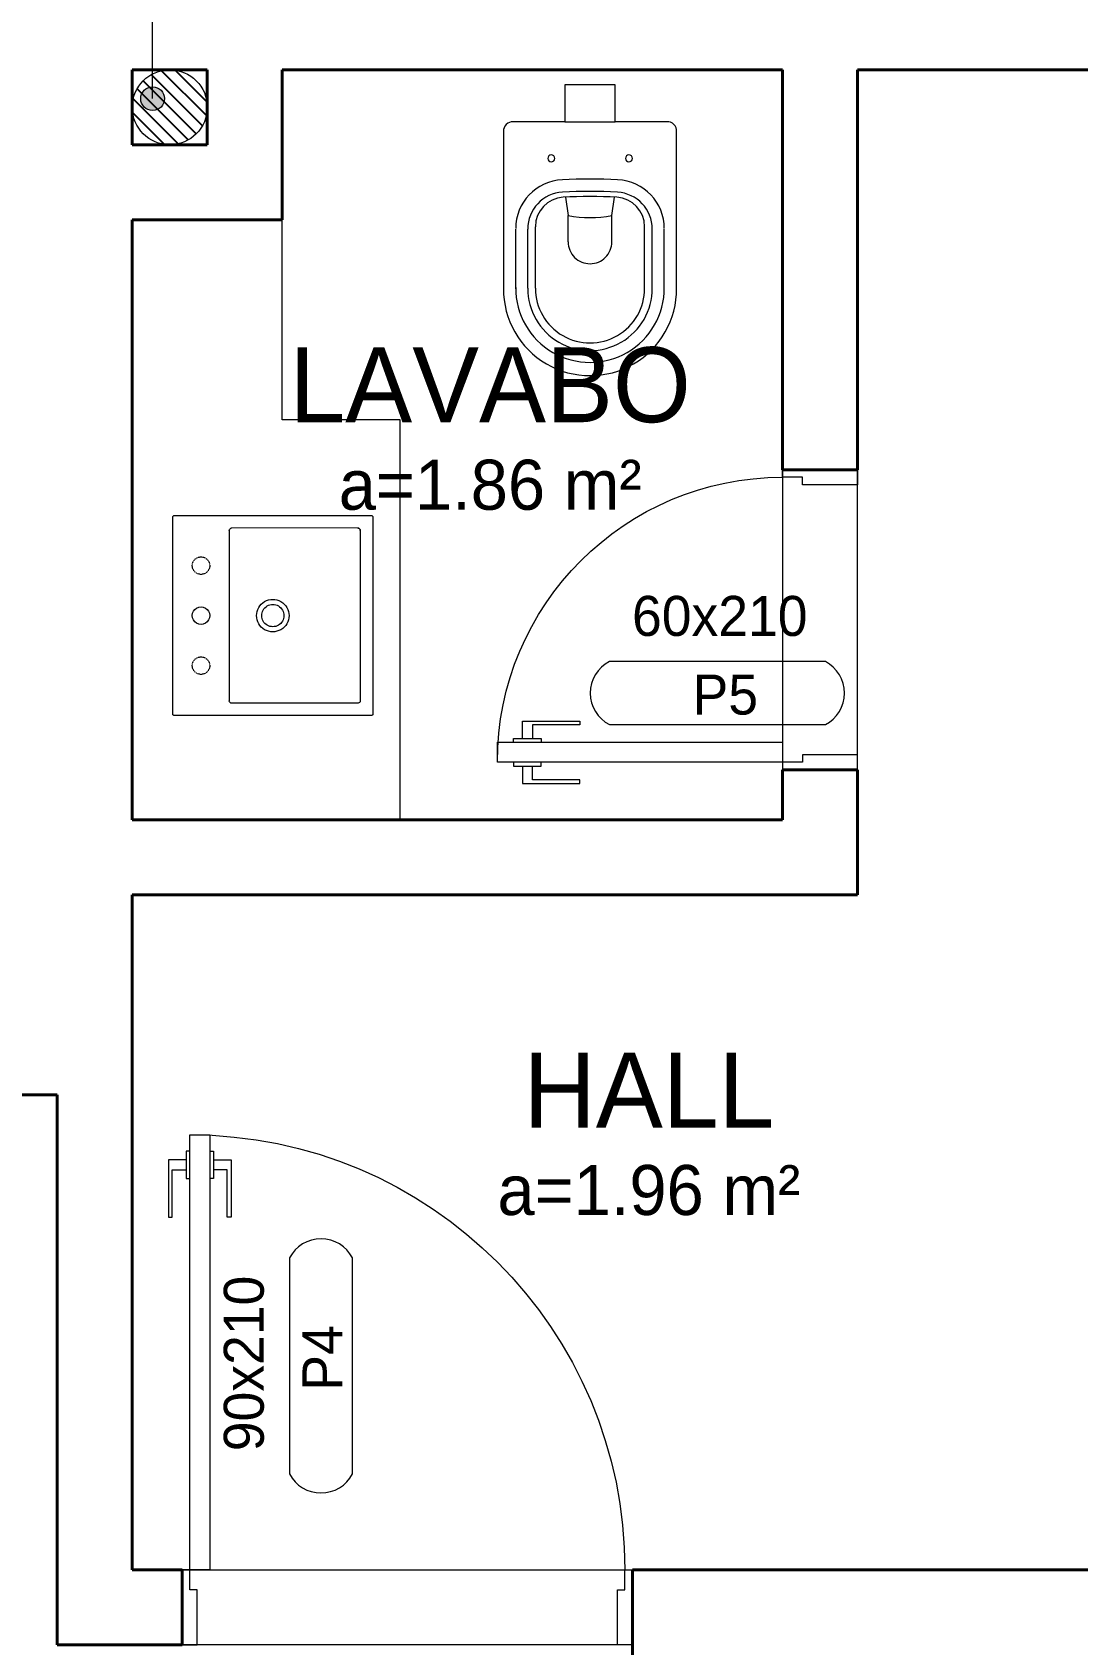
# Model space of a CAD drawing. Header units: millimetres. Extents: x 13204 to 24802, y 21209 to 40694.
# Drawn here: x 23713.6 to 23922.7, y 36395.9 to 36718.4 of the extents above; entities that cross this region are included whole.
import ezdxf
from ezdxf.enums import TextEntityAlignment as Align

# ---------------------------------------------------------------- set-up
doc = ezdxf.new("R2010")
doc.units = ezdxf.units.MM
doc.linetypes.add('CACHE', pattern=[0.24, 0.12, -0.12])
doc.linetypes.add('CONTINU', pattern=[0])
for name, color, linetype, lineweight in [('ESPECARQ', 2, 'Continuous', 20), ('Esquadrias', 2, 'Continuous', 20), ('Louças', 150, 'Continuous', 15), ('Paredes', 1, 'Continuous', 40), ('PISO', 5, 'Continuous', 5), ('TEXTO', 4, 'Continuous', 5)]:
    doc.layers.add(name, color=color, linetype=linetype, lineweight=lineweight)
doc.layers.add('HACHURAS', color=8, linetype='Continuous')
doc.styles.add('LANA', font='stylu.ttf')
doc.styles.add('REGUA60', font='cityb___.ttf', dxfattribs={"width": 1.4})

# ---------------------------------------------------------------- blocks, each defined once
blk = doc.blocks.new('*U11', base_point=(47199.74, 4364))
at = {"layer": 'Esquadrias'}
for p, q in [((47198.24, 4451), (47194.24, 4451)), ((47194.24, 4451), (47194.24, 4364)), ((47198.24, 4364), (47198.24, 4451)), ((47194.24, 4447.75), (47193.49, 4447.75)), ((47193.49, 4447.75), (47193.49, 4442.25)), ((47198.24, 4447.75), (47198.99, 4447.75)), ((47198.99, 4447.75), (47198.99, 4442.25)), ((47193.49, 4446), (47189.99, 4446)), ((47189.99, 4446), (47189.99, 4434.5)), ((47198.99, 4446), (47202.49, 4446)), ((47202.49, 4446), (47202.49, 4434.5)), ((47190.74, 4434.5), (47190.74, 4444)), ((47190.74, 4444), (47193.49, 4444)), ((47193.49, 4442.25), (47194.24, 4442.25)), ((47198.99, 4442.25), (47198.24, 4442.25)), ((47201.74, 4444), (47198.99, 4444)), ((47201.74, 4434.5), (47201.74, 4444)), ((47189.99, 4434.5), (47190.74, 4434.5)), ((47202.49, 4434.5), (47201.74, 4434.5)), ((47111.24, 4364), (47109.74, 4364)), ((47111.24, 4360), (47111.24, 4364)), ((47194.24, 4364), (47198.24, 4364)), ((47198.24, 4364), (47199.74, 4364)), ((47198.24, 4360), (47198.24, 4364)), ((47112.74, 4360), (47111.24, 4360)), ((47112.74, 4349), (47112.74, 4360)), ((47196.74, 4349), (47196.74, 4360)), ((47196.74, 4360), (47198.24, 4360)), ((47109.74, 4349), (47112.74, 4349)), ((47199.74, 4349), (47196.74, 4349))]:
    blk.add_line(p, q, dxfattribs=at)
at = {"layer": 'Esquadrias', "color": 0}
blk.add_arc((47198.24, 4364), 87, 90, 180, dxfattribs=at)
blk = doc.blocks.new('7113117_p')
at = {"layer": 'Louças'}
blk.add_lwpolyline([(172.9, -144, 0.467984), (153.2, -124.3), (50, -124.3), (50, -50.4), (-50.4, -50.4), (-50.4, -124.3), (-153.6, -124.3, 0.441665), (-173.3, -144), (-173.3, -457.4, 1.008711), (172.9, -457.4)], format="xyb", close=True, dxfattribs=at)
at = {"layer": 'Louças', "linetype": 'CONTINU'}
blk.add_lwpolyline([(-50.4, -124.3), (50, -124.3)], dxfattribs=at)
at = {"layer": 'Louças', "color": 8, "linetype": 'CONTINU'}
for points in [[(-77.7, -190.6, 1), (-77.7, -204.4)], [(-77.7, -204.4, 1), (-77.7, -190.6)], [(77.7, -190.6, 1), (77.7, -204.4)], [(77.7, -204.4, 1), (77.7, -190.6)], [(-55.5, -240.3, 0.40075), (-148.8, -338.1)], [(55.1, -240.3, 0.027466), (-55.5, -240.3)], [(148.4, -338.1, 0.400736), (55.1, -240.3)], [(-55, -265.2, 0.398103), (-124.8, -338.9)], [(-53.8, -275.4, 0.398153), (-109.4, -334.2)], [(54.7, -265.2, 0.027933), (-55, -265.2)], [(53.4, -275.4, 0.02758), (-53.8, -275.4)], [(109, -334.2, 0.398153), (53.4, -275.4)], [(124.4, -338.9, 0.398024), (54.7, -265.2)], [(-43.9, -311.9, 0.088949), (43.5, -312)], [(-43.9, -364.6, 0.417873), (0, -408.2)], [(0, -408.2, 0.414762), (43.5, -364.6)], [(-148.8, -456.1, 1.005641), (148.4, -456.1)], [(-124.8, -457.4, 1.001107), (124.4, -457.1)], [(-109.4, -457.4, 1.001183), (109, -457.1)]]:
    blk.add_lwpolyline(points, format="xyb", dxfattribs=at)
for points in [[(-48.9, -275.2), (-43.9, -311.9)], [(43.5, -312), (48.5, -275.2)], [(-43.9, -364.6), (-43.9, -311.9)], [(43.5, -364.6), (43.5, -312)], [(-148.8, -458.5), (-148.8, -339)], [(-124.8, -457.4), (-124.8, -338.9)], [(-109.4, -457.4), (-109.4, -334.2)], [(109, -457.1), (109, -334.2)], [(124.4, -457.1), (124.4, -338.9)], [(148.4, -458.5), (148.4, -339)]]:
    blk.add_lwpolyline(points, dxfattribs=at)
blk = doc.blocks.new('7408317_p')
at = {"layer": 'Louças'}
blk.add_lwpolyline([(200, 198.7), (198.2, 200.5), (-198.3, 200.5), (-200, 198.7), (-200, -197.7), (-198.3, -199.5), (198.2, -199.5), (200, -197.7)], close=True, dxfattribs=at)
at = {"layer": 'Louças', "linetype": 'CACHE'}
for points in [[(-100, 161.5, 1.00004), (-100, 126.5)], [(-100, 126.5, 1.000058), (-100, 161.5)], [(100, 161.5, 1.000022), (100, 126.5)], [(100, 126.5, 1.000056), (100, 161.5)]]:
    blk.add_lwpolyline(points, format="xyb", dxfattribs=at)
at = {"layer": 'Louças', "linetype": 'CONTINU'}
for points in [[(0, 161.5, 1.00026), (0, 126.5)], [(0, 126.5, 1.000277), (0, 161.5)], [(-170.3, 87.5, 0.414587), (-175.3, 82.5)], [(175.4, 82.5, 0.414612), (170.4, 87.5)], [(0, 33, 1.000349), (0, -32)], [(0, -32, 1.000654), (0, 33)], [(0, 22.7, 1.000759), (0, -21.8)], [(0, -21.8, 1.000698), (0, 22.7)], [(-173.6, -173, -0.197042), (-175, -169.5)], [(-175, -169.5, 0.414578), (-170, -174.5)], [(-170, -174.5, -0.19704), (-173.6, -173)], [(170.6, -174.5, 0.413833), (175, -170.1)]]:
    blk.add_lwpolyline(points, format="xyb", dxfattribs=at)
for points in [[(-175, -169.5), (-175.3, 82.5)], [(-170.3, 87.5), (170.4, 87.5)], [(175, -170.1), (175.4, 82.5)], [(-170, -174.5), (170.6, -174.5)]]:
    blk.add_lwpolyline(points, dxfattribs=at)
blk = doc.blocks.new('*U19', base_point=(46990.75, 4204.16))
at = {"layer": 'Esquadrias'}
for p, q in [((46989.25, 4261.16), (46985.25, 4261.16)), ((46985.25, 4261.16), (46985.25, 4204.16)), ((46989.25, 4204.16), (46989.25, 4261.16)), ((46985.25, 4257.91), (46984.5, 4257.91)), ((46984.5, 4257.91), (46984.5, 4252.41)), ((46989.25, 4257.91), (46990, 4257.91)), ((46990, 4257.91), (46990, 4252.41)), ((46984.5, 4256.16), (46981, 4256.16)), ((46981, 4256.16), (46981, 4244.66)), ((46981.75, 4244.66), (46981.75, 4254.16)), ((46981.75, 4254.16), (46984.5, 4254.16)), ((46990, 4256.16), (46993.5, 4256.16)), ((46992.75, 4254.16), (46990, 4254.16)), ((46992.75, 4244.66), (46992.75, 4254.16)), ((46993.5, 4256.16), (46993.5, 4244.66)), ((46984.5, 4252.41), (46985.25, 4252.41)), ((46990, 4252.41), (46989.25, 4252.41)), ((46981, 4244.66), (46981.75, 4244.66)), ((46993.5, 4244.66), (46992.75, 4244.66)), ((46932.25, 4204.16), (46930.75, 4204.16)), ((46932.25, 4200.16), (46932.25, 4204.16)), ((46985.25, 4204.16), (46989.25, 4204.16)), ((46989.25, 4204.16), (46990.75, 4204.16)), ((46989.25, 4200.16), (46989.25, 4204.16)), ((46933.75, 4200.16), (46932.25, 4200.16)), ((46933.75, 4189.16), (46933.75, 4200.16)), ((46987.75, 4189.16), (46987.75, 4200.16)), ((46987.75, 4200.16), (46989.25, 4200.16)), ((46930.75, 4189.16), (46933.75, 4189.16)), ((46990.75, 4189.16), (46987.75, 4189.16))]:
    blk.add_line(p, q, dxfattribs=at)
at = {"layer": 'Esquadrias', "color": 0}
blk.add_arc((46989.25, 4204.16), 57, 90, 180, dxfattribs=at)
blk = doc.blocks.new('*U57', base_point=(58257.01, 6118.58))
blk = doc.blocks.new('*U50', base_point=(58111.05, 6127.62))
blk = doc.blocks.new('INDESQ2')
at = {"color": 0, "linetype": 'ByBlock'}
for p, q in [((4.318, 2.959), (-4.318, 2.959)), ((-4.318, 0.438), (4.318, 0.438))]:
    blk.add_line(p, q, dxfattribs=at)
at = {"color": 0}
for centre, start, end in [((-3.665, 1.698), 117.36541, 242.63459), ((3.665, 1.698), 297.36541, 62.63459)]:
    blk.add_arc(centre, 1.42, start, end, dxfattribs=at)
at = {"style": 'REGUA60', "width": 1.4, "flags": 9}
blk.add_attdef('LOCAL', text='', height=1.5, dxfattribs=at).set_placement((-0.08, -4.348), align=Align.CENTER)
at = {"layer": 'ESPECARQ', "color": 0, "style": 'REGUA60'}
for tag, width, p in [('COD', 1.1, (-0.08, 0.951)), ('DIM', 1.4, (-0.08, -2.169))]:
    blk.add_attdef(tag, text='', height=1.5, dxfattribs=dict(at, width=width)).set_placement(p, align=Align.CENTER)

msp = doc.modelspace()

# ---------------------------------------------------------------- hatches: boundary and pattern name
at = {"layer": 'HACHURAS'}
h = msp.add_hatch(dxfattribs=at)
h.set_pattern_fill('_USER', color=256, scale=2, angle=135, style=0, pattern_type=0)
h.set_pattern_definition([(135, (23748.6219, 36695.8713), (-1.41421, -1.41421), [])])
edge = h.paths.add_edge_path()
edge.add_arc((23741.12, 36703.37), 7.5, 0, 360)
at = {"layer": 'TEXTO'}
h = msp.add_hatch(color=256, dxfattribs=at)
edge = h.paths.add_edge_path()
edge.add_arc((23737.69, 36705.09), 2.38, 0, 360)

# ---------------------------------------------------------------- linework, layer by layer
at = {"layer": 'Esquadrias'}
msp.add_circle((23741.12, 36703.37), 7.5, dxfattribs=at)
at = {"layer": 'Louças'}
for p, q in [((23763.62, 36640.87), (23763.62, 36710.87)), ((23787.16, 36640.87), (23763.62, 36640.87)), ((23787.16, 36560.87), (23787.16, 36640.87))]:
    msp.add_line(p, q, dxfattribs=at)
at = {"layer": 'Paredes'}
for p, q in [((23748.62, 36710.87), (23733.62, 36710.87)), ((23733.62, 36695.87), (23733.62, 36710.87)), ((23748.62, 36695.87), (23748.62, 36710.87)), ((23863.62, 36710.87), (23763.62, 36710.87)), ((23763.62, 36680.87), (23763.62, 36710.87)), ((23863.62, 36630.87), (23863.62, 36710.87)), ((23878.62, 36710.87), (24196.07, 36710.87)), ((23878.62, 36630.87), (23878.62, 36710.87)), ((23748.62, 36695.87), (23733.62, 36695.87)), ((23733.62, 36680.87), (23733.62, 36560.87)), ((23763.62, 36680.87), (23733.62, 36680.87)), ((23863.62, 36630.87), (23878.62, 36630.87)), ((23863.62, 36560.87), (23863.62, 36570.87)), ((23863.62, 36570.87), (23878.62, 36570.87)), ((23878.62, 36545.87), (23878.62, 36570.87)), ((23733.62, 36560.87), (23863.62, 36560.87)), ((23733.62, 36560.87), (23773.62, 36560.87)), ((23733.62, 36545.87), (23733.62, 36410.87)), ((23733.62, 36545.87), (23878.62, 36545.87)), ((23681.07, 36505.87), (23718.62, 36505.87)), ((23718.62, 36395.87), (23718.62, 36505.87)), ((23743.62, 36410.87), (23733.62, 36410.87)), ((23743.62, 36410.87), (23733.62, 36410.87)), ((23743.62, 36410.87), (23743.62, 36395.87)), ((23743.62, 36410.87), (23743.62, 36395.87)), ((24478.62, 36410.87), (23833.62, 36410.87)), ((23833.62, 36385.87), (23833.62, 36410.87)), ((23743.62, 36395.87), (23718.62, 36395.87)), ((23743.62, 36395.87), (23718.62, 36395.87))]:
    msp.add_line(p, q, dxfattribs=at)
at = {"layer": 'PISO'}
for points in [[(23863.62, 36630.87), (23863.62, 36570.87), (23878.62, 36570.87), (23878.62, 36630.87)], [(23743.62, 36395.87), (23743.62, 36410.87), (23833.62, 36410.87), (23833.62, 36395.87)]]:
    msp.add_lwpolyline(points, close=True, dxfattribs=at)
at = {"layer": 'TEXTO'}
msp.add_line((23737.69, 36705.09), (23737.69, 36812), dxfattribs=at)
msp.add_circle((23737.69, 36705.09), 2.38, dxfattribs=at)

# ---------------------------------------------------------------- block references
at = {"layer": 'Esquadrias', "color": 5, "xscale": -1, "rotation": 90}
msp.add_blockref('*U19', (23863.62, 36570.87), dxfattribs=at)
at = {"layer": 'Esquadrias', "color": 5, "yscale": -1, "rotation": 180}
msp.add_blockref('*U11', (23743.62, 36410.87), dxfattribs=at)
at = {"layer": 'Louças', "xscale": 0.1000000000349246, "yscale": 0.1000000000349246, "zscale": 0.1}
msp.add_blockref('7113117_p', (23825.17, 36712.9), dxfattribs=at)
at = {"layer": 'Louças', "xscale": -0.09999999962747097, "yscale": 0.1000000000349246, "zscale": 0.1, "rotation": 90}
msp.add_blockref('7408317_p', (23761.77, 36601.7), dxfattribs=at)
at = {"layer": 'TEXTO'}
ref = msp.add_blockref('*U57', (23805.19, 36640.38), dxfattribs=at)
ref.add_attrib('AMBIENTE', 'LAVABO', dxfattribs={"color": 0, "height": 15, "style": 'LANA'}).set_placement((23805.19, 36640.38), align=Align.CENTER)
ref.add_attrib('ÁREA', 'a=1.86 m²', dxfattribs={"color": 0, "height": 10, "style": 'LANA'}).set_placement((23805.19, 36622.88), align=Align.CENTER)
ref = msp.add_blockref('INDESQ2', (23850.62, 36594.69), dxfattribs=dict(at, xscale=4.999999999999704, yscale=4.999999999999704, zscale=4.999999999999704, rotation=179.9933850202378))
ref.add_attrib('COD', 'P5', dxfattribs={"layer": 'ESPECARQ', "color": 0, "height": 8, "rotation": 359.9934, "style": 'LANA'}).set_placement((23852.21, 36581.91), align=Align.CENTER)
ref.add_attrib('DIM', '60x210', dxfattribs={"layer": 'ESPECARQ', "color": 0, "height": 8, "rotation": 359.9934, "style": 'LANA'}).set_placement((23851.1, 36597.64), align=Align.CENTER)
ref = msp.add_blockref('*U50', (23836.92, 36499.32), dxfattribs=at)
ref.add_attrib('AMBIENTE', 'HALL', dxfattribs={"color": 0, "height": 15, "style": 'LANA'}).set_placement((23836.92, 36499.32), align=Align.CENTER)
ref.add_attrib('ÁREA', 'a=1.96 m²', dxfattribs={"color": 0, "height": 10, "style": 'LANA'}).set_placement((23836.92, 36481.82), align=Align.CENTER)
ref = msp.add_blockref('INDESQ2', (23762.87, 36451.65), dxfattribs=dict(at, xscale=4.999999999999704, yscale=4.999999999999704, zscale=4.999999999999704, rotation=269.9933850202379))
ref.add_attrib('COD', 'P4', dxfattribs={"layer": 'ESPECARQ', "color": 0, "height": 8, "rotation": 89.9934, "style": 'LANA'}).set_placement((23775.65, 36453.23), align=Align.CENTER)
ref.add_attrib('DIM', '90x210', dxfattribs={"layer": 'ESPECARQ', "color": 0, "height": 8, "rotation": 89.9934, "style": 'LANA'}).set_placement((23759.92, 36452.13), align=Align.CENTER)

doc.saveas('drawing.dxf')
